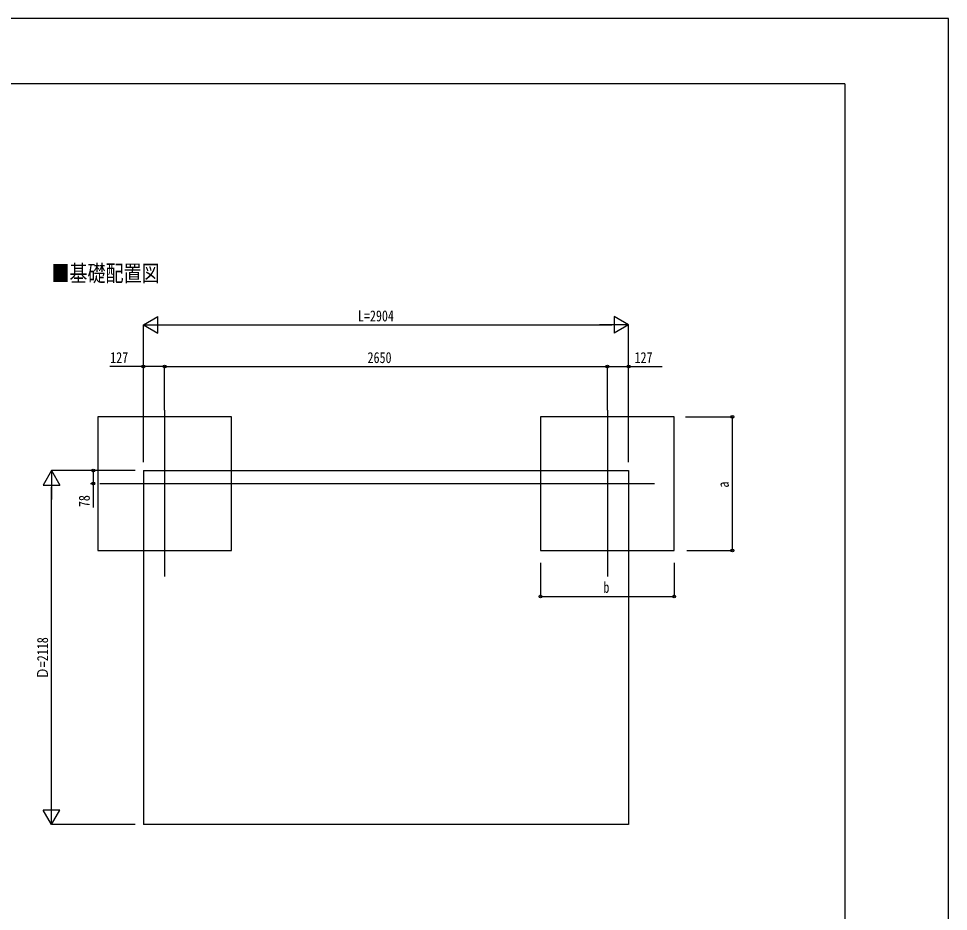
# Model space of a CAD drawing. Units: millimetres, scale not verified. Extents: x -8410 to 8410, y -5940 to 5940.
# Drawn here: x 2845 to 8410, y 596 to 5940 of the extents above; entities that cross this region are included whole.
import ezdxf
from ezdxf.enums import TextEntityAlignment as Align

# ---------------------------------------------------------------- set-up
doc = ezdxf.new("R2010")
doc.units = ezdxf.units.MM
doc.header["$LTSCALE"] = 30
for name, color, linetype in [('0-2_USER1', 3, 'Continuous'), ('0-3_YKK_12', 2, 'Continuous'), ('0-5_YKK_A1', 4, 'Continuous'), ('0-6_YKK_D', 6, 'Continuous'), ('0-7_YKK_ZWAK', 7, 'Continuous')]:
    doc.layers.add(name, color=color, linetype=linetype)
doc.styles.add('ＭＳ ゴシック', font='')
doc.styles.get('ＭＳ ゴシック').set_extended_font_data('MS Gothic')

msp = doc.modelspace()

# ---------------------------------------------------------------- linework, layer by layer
at = {"layer": '0-3_YKK_12'}
for p, q in [((3718.73, 3596.97), (3718.73, 2601.8)), ((6368.73, 3596.97), (6368.73, 2601.8)), ((3330.76, 3156.89), (6649.87, 3156.89))]:
    msp.add_line(p, q, dxfattribs=at)
at = {"layer": '0-5_YKK_A1'}
for p, q in [((3591.73, 3234.69), (6495.73, 3234.69)), ((3591.73, 3234.69), (3591.73, 1116.31)), ((6495.73, 3234.69), (6495.73, 1116.31)), ((6495.73, 1116.31), (3591.73, 1116.31))]:
    msp.add_line(p, q, dxfattribs=at)
for points in [[(3318.73, 2756.89), (4118.73, 2756.89), (4118.73, 3556.89), (3318.73, 3556.89)], [(5968.73, 2756.89), (6768.73, 2756.89), (6768.73, 3556.89), (5968.73, 3556.89)]]:
    msp.add_lwpolyline(points, close=True, dxfattribs=at)
at = {"layer": '0-6_YKK_D'}
for p, q in [((3591.73, 4106.89), (3678.33, 4156.89)), ((3678.33, 4056.89), (3678.33, 4156.89)), ((6495.73, 4106.89), (6409.12, 4156.89)), ((6409.12, 4156.89), (6409.12, 4056.89)), ((3591.73, 3284.69), (3591.73, 4107.89)), ((3591.73, 4106.89), (3678.33, 4056.89)), ((3591.73, 4106.89), (3764.93, 4106.89)), ((3691.73, 4106.89), (6395.73, 4106.89)), ((6495.73, 4106.89), (6322.52, 4106.89)), ((6495.73, 4106.89), (6409.12, 4056.89)), ((6495.73, 3284.69), (6495.73, 4107.89)), ((3591.73, 3284.69), (3591.73, 3857.89)), ((3718.73, 3596.97), (3718.73, 3857.89)), ((3718.73, 3596.97), (3718.73, 3857.89)), ((3718.73, 3856.89), (6368.73, 3856.89)), ((6368.73, 3596.97), (6368.73, 3857.89)), ((6368.73, 3596.97), (6368.73, 3857.89)), ((6495.73, 3284.69), (6495.73, 3857.89)), ((6835.88, 3556.89), (7117.83, 3556.89)), ((7116.83, 2756.89), (7116.83, 3556.89)), ((3041.73, 3234.69), (2991.73, 3148.09)), ((3541.73, 3234.69), (3040.73, 3234.69)), ((3041.73, 3234.69), (3091.73, 3148.09)), ((3041.73, 3234.69), (3041.73, 3061.48)), ((3541.73, 3234.69), (3290.73, 3234.69)), ((2991.73, 3148.09), (3091.73, 3148.09)), ((3041.73, 1216.31), (3041.73, 3134.69)), ((3275.29, 3156.89), (3292.73, 3156.89)), ((6843.73, 2756.89), (7117.83, 2756.89)), ((5968.73, 2682.69), (5968.73, 2480.89)), ((6768.73, 2682.87), (6768.73, 2480.89)), ((5968.73, 2481.89), (6768.73, 2481.89)), ((3041.73, 1116.31), (3041.73, 1289.51)), ((3041.73, 1116.31), (2991.73, 1202.91)), ((3091.73, 1202.91), (2991.73, 1202.91)), ((3041.73, 1116.31), (3091.73, 1202.91)), ((3541.73, 1116.31), (3040.73, 1116.31))]:
    msp.add_line(p, q, dxfattribs=at)
for points in [[(3718.73, 3856.89), (3591.73, 3856.89), (3391.19, 3856.89)], [(6368.73, 3856.89), (6495.73, 3856.89), (6696.26, 3856.89)], [(3291.73, 3234.69), (3291.73, 3156.89), (3291.73, 3014.62)]]:
    msp.add_lwpolyline(points, dxfattribs=at)
for centre in [(3591.73, 3856.89), (3718.73, 3856.89), (3718.73, 3856.89), (6368.73, 3856.89), (6368.73, 3856.89), (6495.73, 3856.89), (7116.83, 3556.89), (3291.73, 3234.69), (3291.73, 3156.89), (7116.83, 2756.89), (5968.73, 2481.89), (6768.73, 2481.89)]:
    msp.add_circle(centre, 8.5, dxfattribs=at)
at = {"layer": '0-7_YKK_ZWAK'}
for q in [(-7809.96, 5550), (7790.04, -5050)]:
    msp.add_line((7790.04, 5550), q, dxfattribs=at)
msp.add_lwpolyline([(-8410, -5940), (8410, -5940), (8410, 5940), (-8410, 5940)], close=True, dxfattribs=at)

# ---------------------------------------------------------------- texts
at = {"layer": '0-2_USER1', "style": 'ＭＳ ゴシック', "width": 0.8}
msp.add_text('■基礎配置図', height=98.97, dxfattribs=at).set_placement((3040.91, 4336.79), align=Align.BOTTOM_LEFT)
at = {"layer": '0-6_YKK_D', "style": 'ＭＳ ゴシック', "width": 0.8}
for s, p in [('L=2904', (4875.73, 4107.89)), ('127', (3392.86, 3858.56)), ('2650', (4933.33, 3858.56)), ('127', (6531.39, 3858.56)), ('b', (6344.73, 2483.22))]:
    msp.add_text(s, height=65.98, dxfattribs=at).set_placement(p, align=Align.BOTTOM_LEFT)
for s, p in [('a', (7115.17, 3132.89)), ('78', (3290.39, 3015.96)), ('Ｄ=2118', (3040.73, 1985.9))]:
    msp.add_text(s, height=65.98, rotation=90, dxfattribs=at).set_placement(p, align=Align.BOTTOM_LEFT)

doc.saveas('drawing.dxf')
